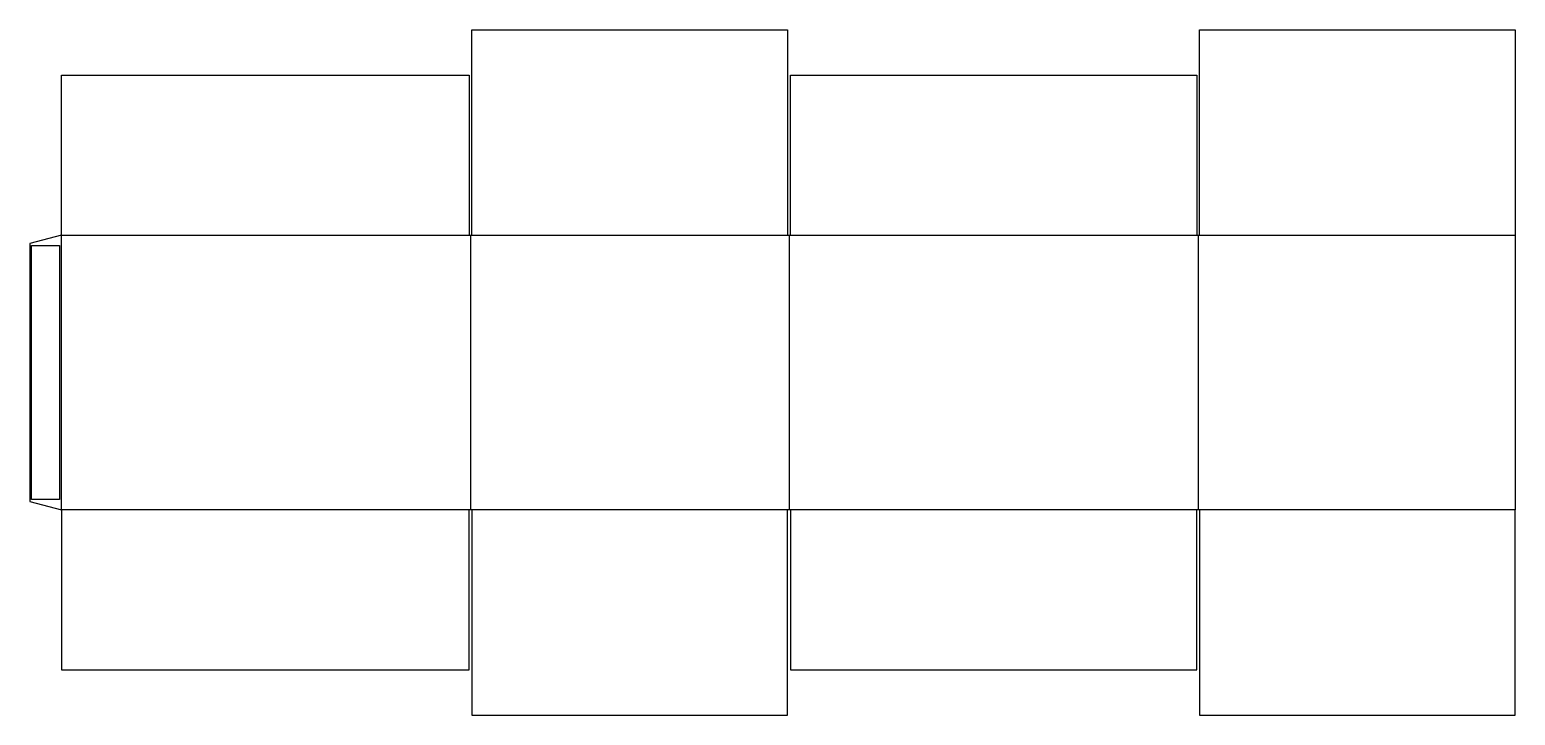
# Model space of a CAD drawing. Header units: millimetres. Extents: x 0 to 1640, y 0 to 756.
import ezdxf

# ---------------------------------------------------------------- set-up
doc = ezdxf.new("R2010")
doc.units = ezdxf.units.MM
for name, color, linetype in [('CREASE', 5, 'CONTINUOUS'), ('CUT', 1, 'CONTINUOUS'), ('GLUE', 2, 'CONTINUOUS')]:
    doc.layers.add(name, color=color, linetype=linetype)

msp = doc.modelspace()

# ---------------------------------------------------------------- linework, layer by layer
at = {"layer": 'CREASE'}
for p, q in [((35, 226.6), (35, 529.8)), ((35, 529.8), (485, 529.8)), ((486.6, 529.8), (486.6, 226.6)), ((488.2, 529.8), (836.6, 529.8)), ((838.2, 529.8), (838.2, 226.6)), ((839.8, 529.8), (1288.2, 529.8)), ((1289.8, 529.8), (1289.8, 226.6)), ((1291.4, 529.8), (1639.8, 529.8)), ((485, 226.6), (35, 226.6)), ((836.6, 226.6), (488.2, 226.6)), ((1288.2, 226.6), (839.8, 226.6)), ((1639.8, 226.6), (1291.4, 226.6))]:
    msp.add_line(p, q, dxfattribs=at)
at = {"layer": 'CUT'}
for p, q in [((488.2, 529.8), (488.2, 756.4)), ((488.2, 756.4), (836.6, 756.4)), ((836.6, 756.4), (836.6, 529.8)), ((1291.4, 529.8), (1291.4, 756.4)), ((1291.4, 756.4), (1639.8, 756.4)), ((1639.8, 756.4), (1639.8, 529.8)), ((35, 529.8), (35, 706.4)), ((35, 706.4), (485, 706.4)), ((485, 706.4), (485, 529.8)), ((839.8, 529.8), (839.8, 706.4)), ((839.8, 706.4), (1288.2, 706.4)), ((1288.2, 706.4), (1288.2, 529.8)), ((35, 529.8), (0, 520.422)), ((485, 529.8), (486.6, 529.8)), ((486.6, 529.8), (488.2, 529.8)), ((836.6, 529.8), (838.2, 529.8)), ((838.2, 529.8), (839.8, 529.8)), ((1288.2, 529.8), (1289.8, 529.8)), ((1289.8, 529.8), (1291.4, 529.8)), ((1639.8, 529.8), (1639.8, 226.6)), ((0, 520.422), (0, 235.978)), ((0, 235.978), (35, 226.6)), ((35, 226.6), (35, 50)), ((486.6, 226.6), (485, 226.6)), ((485, 50), (485, 226.6)), ((488.2, 226.6), (486.6, 226.6)), ((488.2, 226.6), (488.2, 0)), ((838.2, 226.6), (836.6, 226.6)), ((836.6, 0), (836.6, 226.6)), ((839.8, 226.6), (838.2, 226.6)), ((839.8, 226.6), (839.8, 50)), ((1289.8, 226.6), (1288.2, 226.6)), ((1288.2, 50), (1288.2, 226.6)), ((1291.4, 226.6), (1289.8, 226.6)), ((1291.4, 226.6), (1291.4, 0)), ((1639.8, 0), (1639.8, 226.6)), ((35, 50), (485, 50)), ((839.8, 50), (1288.2, 50)), ((488.2, 0), (836.6, 0)), ((1291.4, 0), (1639.8, 0))]:
    msp.add_line(p, q, dxfattribs=at)
at = {"layer": 'GLUE'}
for p, q in [((2, 518.422), (33, 518.422)), ((2, 237.978), (2, 518.422)), ((33, 518.422), (33, 237.978)), ((33, 237.978), (2, 237.978))]:
    msp.add_line(p, q, dxfattribs=at)

doc.saveas('drawing.dxf')
